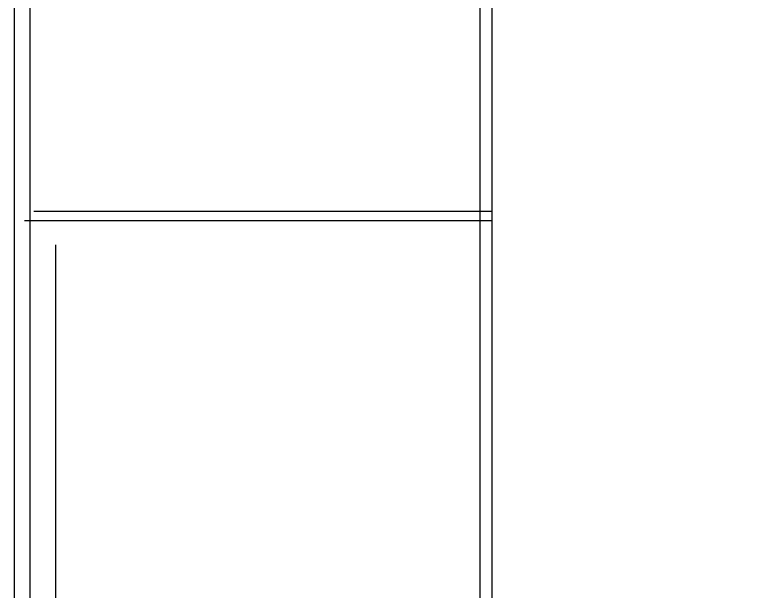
# Model space of a CAD drawing. Header units: millimetres. Extents: x -3 to 3438, y -2371 to 140.
# Drawn here: x 1089.14 to 1098.43, y 43.72 to 51.08 of the extents above; entities that cross this region are included whole.
import ezdxf

# ---------------------------------------------------------------- set-up
doc = ezdxf.new("R2010")
doc.units = ezdxf.units.MM
doc.linetypes.add('DASHDOT', pattern=[25.4, 12.7, -6.35, 0, -6.35])
doc.layers.get('0').update_dxf_attribs({"color": 3})
doc.layers.add('1- muro de carga', color=5, linetype='Continuous')
doc.layers.add('ejes', color=140, linetype='DASHDOT')

# ---------------------------------------------------------------- blocks, each defined once
blk = doc.blocks.new('planta conjunto')
at = {"layer": '1- muro de carga', "lineweight": 25}
blk.add_lwpolyline([(0, 0), (0, 80), (141.0822, 80), (162.5672, 0)], close=True, dxfattribs=at)
for points in [[(6.0901, 0.1975), (0.1975, 0.1975), (0.1975, 79.8025), (140.9227, 79.8025), (162.306, 0.1975), (7.2907, 0.1975)], [(5.9399, 19.8262), (0.2922, 19.8262), (0.2922, 19.9762), (6.09, 19.9762), (6.09, 5.0236), (5.9399, 5.0236), (5.9399, 19.8262)], [(6.0901, 10.1422), (0.2449, 10.1422)], [(6.0901, 10.0237), (0.1264, 10.0237)]]:
    blk.add_lwpolyline(points, dxfattribs=at)
at = {"layer": 'ejes'}
blk.add_line((0.5229, 86.216), (0.5229, 0.4739), dxfattribs=at)

msp = doc.modelspace()

# ---------------------------------------------------------------- linework, layer by layer
at = {"layer": '1- muro de carga', "lineweight": 25}
msp.add_lwpolyline([(1089.1409, 38.4285), (1089.1409, 118.4285), (1230.2231, 118.4285), (1251.7081, 38.4285)], close=True, dxfattribs=at)
msp.add_lwpolyline([(1095.231, 38.626), (1089.3384, 38.626), (1089.3384, 118.2311), (1230.0636, 118.2311), (1251.4469, 38.626), (1096.4316, 38.626)], dxfattribs=at)

# ---------------------------------------------------------------- block references
msp.add_blockref('planta conjunto', (1089.1409, 38.4285))

doc.saveas('drawing.dxf')
